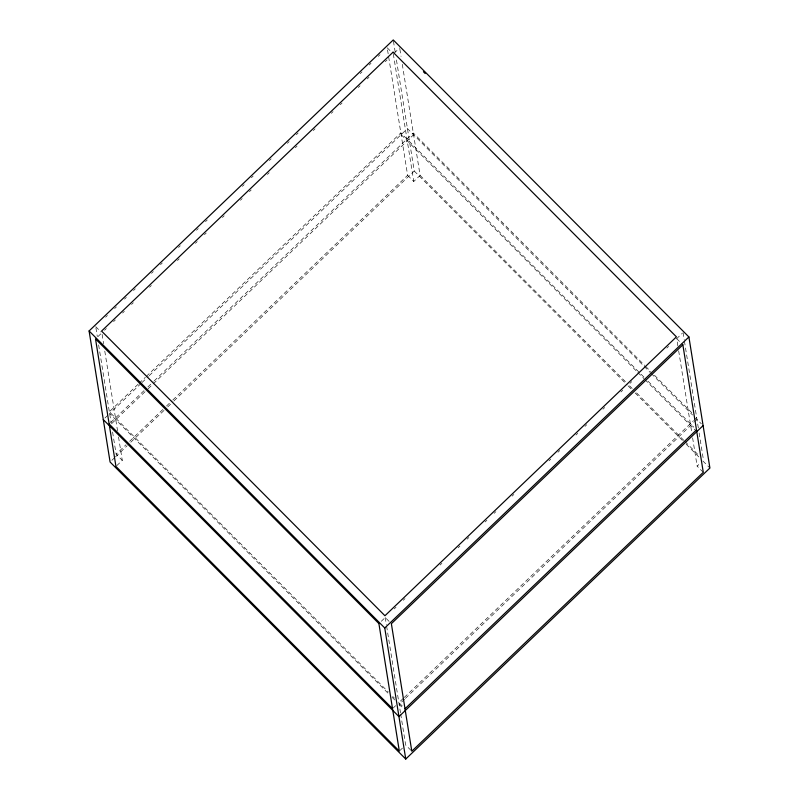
<?xml version="1.0" encoding="UTF-8"?>
<svg xmlns="http://www.w3.org/2000/svg" width="799" height="799" viewBox="0 0 799 799"><rect width="100%" height="100%" fill="white"/><g stroke="black" fill="none" stroke-linecap="round" stroke-linejoin="round"><path stroke-width="0.6" stroke-dasharray="4 3" d="M105.608 317.203L107.416 315.485M114.607 308.594L116.404 306.876M124.504 299.126L126.302 297.408M133.503 290.516L135.301 288.799M151.49 273.308L153.288 271.58M160.489 264.699L162.287 262.971M178.487 247.48L180.284 245.762M196.474 230.262L198.272 228.544M205.473 221.663L207.271 219.935M242.357 186.367L244.154 184.649M251.355 177.758L253.153 176.04M269.343 160.539L271.141 158.821M287.34 143.331L289.138 141.603M296.339 134.721L298.137 132.994M360.209 73.608L362.007 71.88M369.208 64.999L371.006 63.271M378.207 56.389L380.004 54.672M97.897 336.629L101.863 332.843L103.61 343.78M104.559 330.267L106.357 328.539M113.558 321.657L115.356 319.93M122.547 313.048L124.354 311.32M131.545 304.439L133.343 302.721M149.543 287.221L151.341 285.503M177.428 260.544L179.226 258.816M195.425 243.325L197.223 241.598M204.414 234.716L206.222 232.998M222.412 217.498L224.209 215.78M240.399 200.289L242.207 198.561M249.398 191.68L251.196 189.952M267.395 174.462L269.193 172.744M295.28 147.775L297.078 146.057M313.278 130.567L315.076 128.839M331.265 113.348L333.063 111.62M340.264 104.739L342.062 103.021M358.252 87.52L360.059 85.803M367.25 78.911L369.048 77.193M385.248 61.703L387.046 59.975M394.137 53.193L399.68 47.89M138.137 384.219L109.343 411.765L388.304 692.004M139.036 383.36L145.328 377.338M146.227 376.469L400.828 132.874L644.583 377.747M104.879 418.077L108.045 415.051M141.113 383.41L109.633 413.532L388.584 693.772M142.012 382.541L148.314 376.519M149.213 375.66L407.45 128.579L643.285 365.493M110.741 422.481L144.279 390.391M147.875 386.946L153.278 381.782M154.177 380.923L413.313 132.984L644.753 365.493M111.81 423.49L147.256 389.582M148.155 388.714L413.592 134.751M116.744 465.677L122.287 460.374L116.145 454.202L126.042 444.733M129.638 441.288L162.926 409.438M166.522 406.002L171.925 400.828M172.824 399.969L407.63 175.311L387.395 48.999M111.89 460.314L114.587 457.727M115.485 456.868L127.191 445.672M130.786 442.227L164.085 410.376M167.68 406.931L173.083 401.757M173.982 400.898L414.242 171.016L396.204 58.417M407.63 175.311L413.772 181.483L420.104 175.42L402.207 63.69M381.273 621.312L385.228 617.517L389.622 621.932M394.227 608.908L396.024 607.19M403.225 600.299L405.023 598.581M440.109 565.013L441.907 563.295M458.107 547.794L459.904 546.077M467.095 539.185L468.893 537.467M485.093 521.977L486.891 520.249M494.092 513.367L495.889 511.64M512.079 496.149L513.877 494.431M548.963 460.853L550.761 459.135M557.962 452.254L559.759 450.526M575.959 435.036L577.757 433.318M584.948 426.426L586.746 424.708M602.945 409.208L604.743 407.49M620.933 391.999L622.741 390.272M629.932 383.39L631.729 381.662M666.815 348.094L668.613 346.376M677.882 345.917L676.713 338.626L682.256 333.323M393.318 707.914L395.695 705.647M403.355 698.306L398.861 702.611L403.245 707.015M404.254 697.447L693.512 420.693M694.301 419.934L696.678 417.657M404.544 699.215L399.14 704.378L403.535 708.793M405.443 698.356L693.792 422.461M694.591 421.702L696.968 419.425L701.352 423.83M400.109 750.351L402.486 748.074M703.28 472.329L697.137 466.157L700.314 463.12M387.195 47.78L391.59 52.185M676.713 338.626L681.976 343.92M645.642 366.381L650.915 371.685M654.441 375.22L692.284 413.233M644.164 366.381L650.326 372.574M651.205 373.453L692.563 415.001M648.099 381.283L693.852 427.245M401.108 134.641L636.943 371.555M637.822 372.444L643.984 378.636M644.863 379.515L695.889 430.781M420.104 175.42L626.036 382.292M629.552 385.827L632.199 388.484M636.593 392.898L684.114 440.639M684.993 441.527L699.075 455.67M414.242 171.016L627.185 384.938M628.074 385.827L631.59 389.363M635.105 392.898L682.626 440.629M686.141 444.164L699.345 457.428M702.86 460.963L709.902 468.034M95.72 326.671L100.984 331.965M392.699 696.418L394.456 698.186M392.099 697.307L394.746 699.964M410.926 750.341L405.662 745.048L400.718 714.236M683.055 332.564L684.224 339.855M684.413 341.073L698.346 428.054M699.135 432.978L703.48 460.094M678.661 350.781L691.814 432.878M692.603 437.812L697.137 466.157M399.87 49.109L401.038 56.399M393.448 41.178L395.225 52.255M393.338 53.952L413.772 181.483M385.228 617.517L386.396 624.808M386.596 626.026L400.529 713.008M104.779 351.081L117.553 430.801M118.532 436.953L122.287 460.374M95.91 327.89L97.278 336.399M98.637 344.908L111.211 423.39M112.589 432.019L116.145 454.202"/><path stroke-width="1.2" d="M89.098 330.966L393.248 39.95L688.908 336.968L709.902 468.034L405.752 759.05L110.092 462.032L89.098 330.966L384.758 627.984L405.752 759.05M384.758 627.984L688.908 336.968M405.003 708.783L696.488 429.892M703.11 425.597L398.951 716.613L103.291 419.595M423.44 71.76L425.198 73.528M109.153 423.999L392.529 708.673M393.058 52.185L101.573 331.076L384.948 615.749L676.433 336.858L393.058 52.185M682.855 344.798L391.37 623.689L411.805 751.22L703.28 472.329L682.855 344.798M378.896 623.58L95.52 338.906L115.945 466.436L399.32 751.11L378.896 623.58"/></g></svg>
